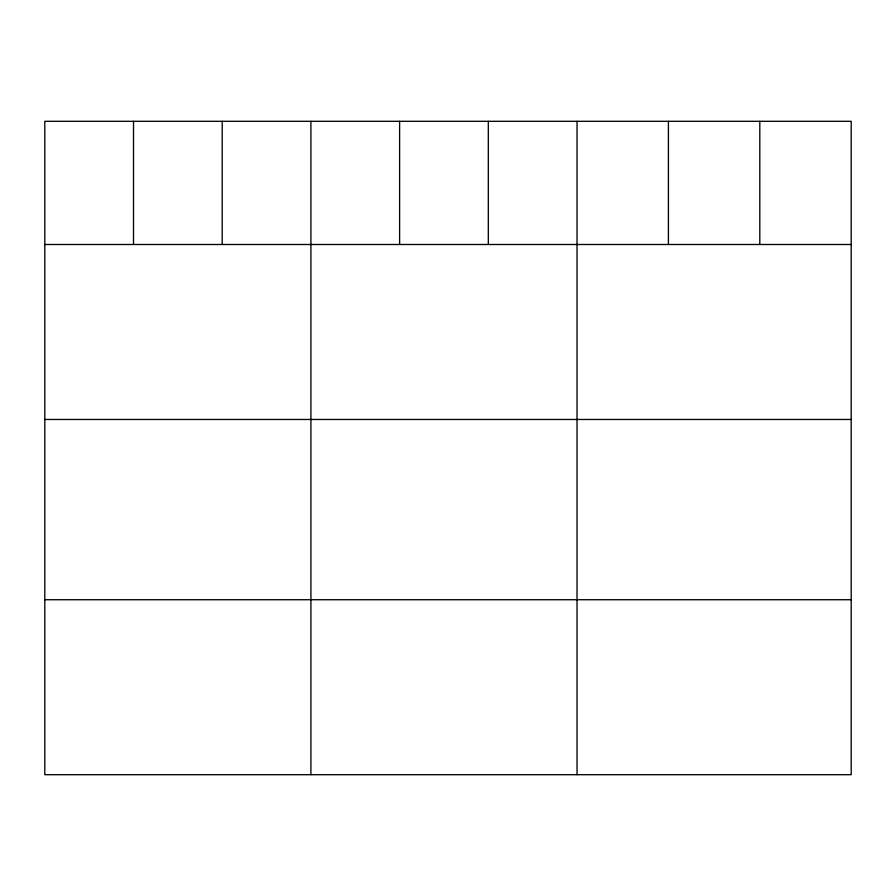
<?xml version="1.0" encoding="UTF-8"?>
<svg xmlns="http://www.w3.org/2000/svg" width="896" height="896" viewBox="0 0 896 896"><rect width="100%" height="100%" fill="white"/><g stroke="black" fill="none" stroke-linecap="round" stroke-linejoin="round"><path stroke-width="1.34" d="M851.2 244.496L851.2 774.693L44.8 774.693L44.8 121.307L851.2 121.307L851.2 244.496L44.8 244.496M44.8 419.462L851.2 419.462M44.8 599.726L851.2 599.726M759.808 121.307L759.808 244.496M668.416 121.307L668.416 244.496M577.024 121.307L577.024 774.693M488.32 121.307L488.32 244.496M399.616 121.307L399.616 244.496M310.912 121.307L310.912 774.693M222.208 121.307L222.208 244.496M133.504 121.307L133.504 244.496"/></g></svg>
